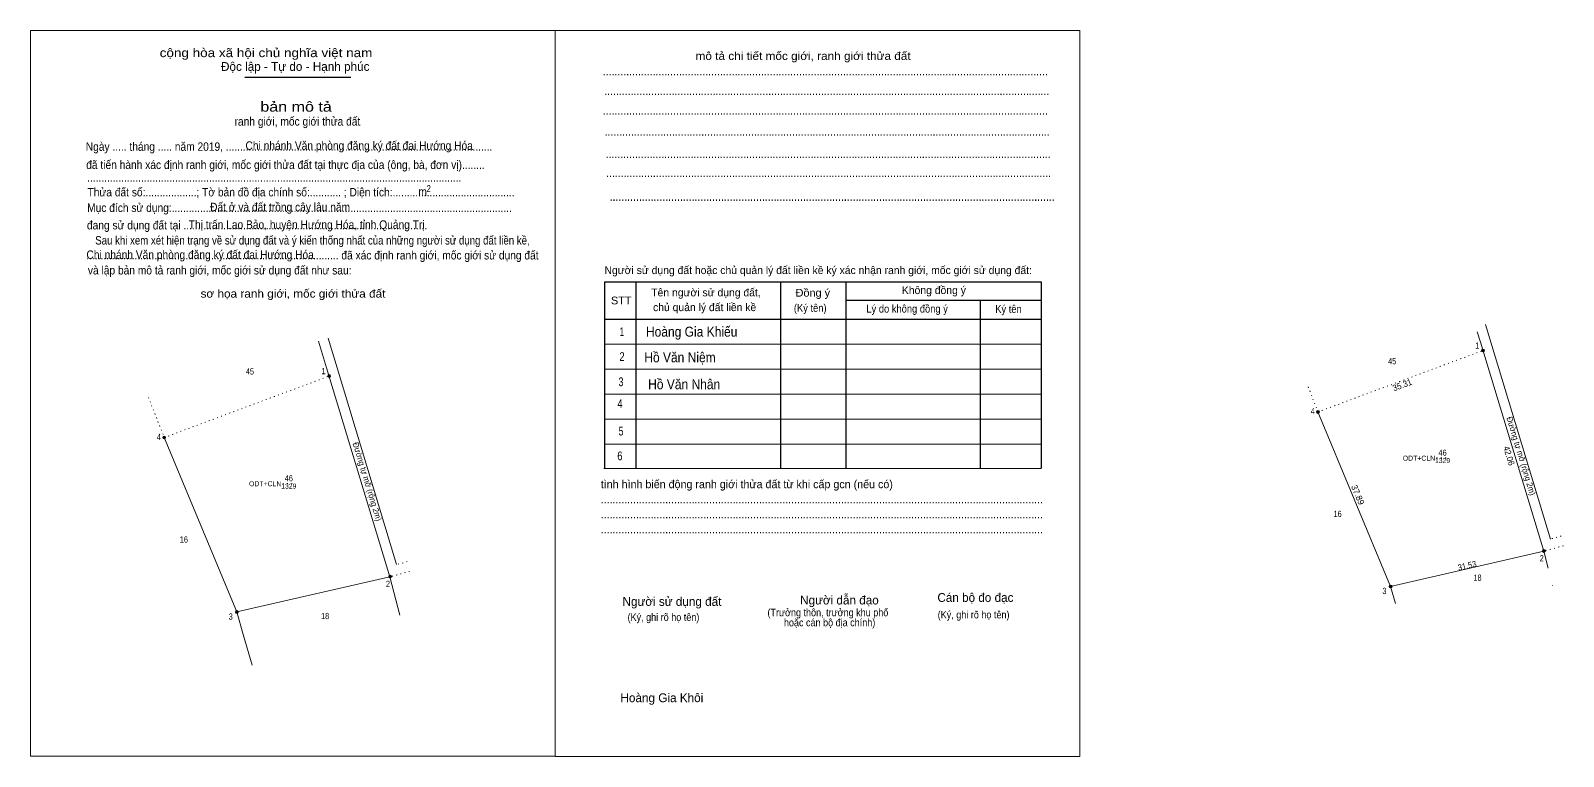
# Model space of a CAD drawing. Header units: metres. Extents: x 534861 to 535906, y 1836371 to 1837212.
# Drawn here: x 535350.6 to 535658, y 1836370.9 to 1836516.3 of the extents above; entities that cross this region are included whole.
import ezdxf
from ezdxf.enums import TextEntityAlignment as Align

# ---------------------------------------------------------------- set-up
doc = ezdxf.new("R2010")
doc.units = ezdxf.units.M
doc.header["$LTSCALE"] = 0.58
doc.linetypes.add('DOTTED', pattern=[1.5, 0.3, -1.2])
for name, color, linetype, lineweight in [('10', 7, 'DOTTED', 13), ('40', 7, 'Continuous', 13), ('63', 7, 'Continuous', 13), ('7', 7, 'Continuous', 25)]:
    doc.layers.add(name, color=color, linetype=linetype, lineweight=lineweight)
doc.layers.add('25', color=7, linetype='Continuous')
doc.layers.add('32', color=7, linetype='Continuous')

msp = doc.modelspace()

# ---------------------------------------------------------------- hatches: boundary and pattern name
at = {"layer": '63'}
for points in [[(535642.1315, 1836452.22, 1), (535641.5485, 1836452.22, 1)], [(535410.7815, 1836447.09, 1), (535410.1985, 1836447.09, 1)], [(535609.0415, 1836439.9, 1), (535608.4585, 1836439.9, 1)], [(535377.6915, 1836434.77, 1), (535377.1085, 1836434.77, 1)], [(535654.3631, 1836412.04, 1), (535653.78, 1836412.04, 1)], [(535423.0131, 1836406.91, 1), (535422.43, 1836406.91, 1)], [(535623.6131, 1836404.91, 1), (535623.03, 1836404.91, 1)], [(535392.2631, 1836399.78, 1), (535391.68, 1836399.78, 1)]]:
    msp.add_hatch(color=256, dxfattribs=at).paths.add_polyline_path(points)

# ---------------------------------------------------------------- linework, layer by layer
at = {"layer": '10'}
for p, q in [((535608.75, 1836439.9), (535641.84, 1836452.22)), ((535377.4, 1836434.77), (535410.49, 1836447.09)), ((535606.8, 1836444.91), (535608.75, 1836439.9)), ((535374.26, 1836442.82), (535377.4, 1836434.77)), ((535632.52, 1836430.67), (535634.93, 1836430.67)), ((535401.17, 1836425.54), (535403.58, 1836425.54)), ((535657.51, 1836415.02), (535655.37, 1836414.42)), ((535657.96, 1836413.06), (535654.03, 1836411.97)), ((535426.61, 1836407.93), (535422.68, 1836406.84)), ((535426.16, 1836409.89), (535424.02, 1836409.29))]:
    msp.add_line(p, q, dxfattribs=at)
at = {"layer": '10', "linetype": 'Continuous'}
msp.add_line((535624.29, 1836401.51), (535623.3, 1836404.92), dxfattribs=at)
for points in [[(535608.75, 1836439.9), (535623.3, 1836404.92), (535654.03, 1836411.97)], [(535377.4, 1836434.77), (535391.95, 1836399.79), (535422.68, 1836406.84)], [(535395.04, 1836389.16), (535393.25, 1836395.31), (535391.95, 1836399.79)]]:
    msp.add_lwpolyline(points, dxfattribs=at)
at = {"layer": '40'}
for p, q in [((535642.34, 1836457.45), (535643.41, 1836453.9)), ((535640.71, 1836455.96), (535641.33, 1836453.9)), ((535641.33, 1836453.9), (535654.03, 1836411.97)), ((535643.41, 1836453.9), (535655.37, 1836414.42)), ((535654.03, 1836411.97), (535654.9, 1836408.59)), ((535422.68, 1836406.84), (535424.65, 1836399.18)), ((535655.8, 1836405.11), (535655.81, 1836405.06))]:
    msp.add_line(p, q, dxfattribs=at)
for points in [[(535408.37, 1836454.09), (535409.98, 1836448.77), (535422.68, 1836406.84)], [(535410.26, 1836454.72), (535412.06, 1836448.77), (535424.02, 1836409.29)]]:
    msp.add_lwpolyline(points, dxfattribs=at)
at = {"layer": '63'}
for centre in [(535641.84, 1836452.22), (535410.49, 1836447.09), (535608.75, 1836439.9), (535377.4, 1836434.77), (535654.0715, 1836412.04), (535422.7215, 1836406.91), (535623.3215, 1836404.91), (535391.9715, 1836399.78)]:
    msp.add_circle(centre, 0.2915, dxfattribs=at)
at = {"layer": '7', "lineweight": 13}
for p, q in [((535350.63, 1836516.34), (535455.82, 1836516.34)), ((535455.82, 1836516.34), (535561.01, 1836516.34)), ((535465.69, 1836453.5), (535553.33, 1836453.5)), ((535465.69, 1836448.48), (535553.33, 1836448.48)), ((535465.69, 1836443.46), (535553.33, 1836443.46)), ((535465.69, 1836438.44), (535553.33, 1836438.44)), ((535465.69, 1836433.43), (535553.33, 1836433.43)), ((535465.54, 1836428.58), (535553.18, 1836428.58))]:
    msp.add_line(p, q, dxfattribs=at)
at = {"layer": '7'}
for p, q in [((535393.57, 1836507.02), (535414.84, 1836507.02)), ((535471.99, 1836465.94), (535471.99, 1836428.58)), ((535501.01, 1836465.79), (535501.01, 1836428.58)), ((535514.1, 1836465.79), (535514.1, 1836428.58)), ((535514.1, 1836462.32), (535553.33, 1836462.32)), ((535541.04, 1836462.32), (535541.04, 1836428.58)), ((535465.69, 1836458.51), (535553.33, 1836458.51))]:
    msp.add_line(p, q, dxfattribs=at)
at = {"layer": '7', "lineweight": 13}
for points in [[(535455.82, 1836516.34), (535455.82, 1836370.86), (535350.63, 1836370.86), (535350.63, 1836516.34)], [(535561.01, 1836516.34), (535561.01, 1836370.85), (535455.82, 1836370.85), (535455.82, 1836516.34)]]:
    msp.add_lwpolyline(points, dxfattribs=at)
msp.add_lwpolyline([(535561.01, 1836516.34), (535561.01, 1836370.85), (535455.82, 1836370.85), (535455.82, 1836516.34)], close=True, dxfattribs=at)
at = {"layer": '7'}
msp.add_lwpolyline([(535553.33, 1836428.58), (535553.33, 1836465.94), (535465.69, 1836465.94), (535465.69, 1836428.58)], dxfattribs=at)

# ---------------------------------------------------------------- texts
at = {"layer": '10'}
for s, width, p in [('ODT+CLN', 0.95, (535629.01, 1836430.13)), ('1329', 0.85, (535633.74, 1836429.65)), ('ODT+CLN', 0.95, (535397.66, 1836425)), ('1329', 0.85, (535402.39, 1836424.52))]:
    msp.add_text(s, height=1, dxfattribs=dict(at, width=width)).set_placement(p, align=Align.CENTER)
at = {"layer": '25', "width": 0.9}
for s, p in [('Chi nhánh Văn phòng đăng ký đất đai Hướng Hóa', (535393.71, 1836492.45)), ('Đất ở và đất trồng cây lâu năm', (535386.61, 1836480.13)), ('Chi nhánh Văn phòng đăng ký đất đai Hướng Hóa', (535361.82, 1836470.58))]:
    msp.add_text(s, height=1.7, dxfattribs=at).set_placement(p)
at = {"layer": '32'}
for s, height, width, p in [('45', 1.25, 0.8, (535623.64, 1836449.45)), ('45', 1.25, 0.8, (535394.6, 1836447.41)), ('46', 1.2, 0.85, (535633.745, 1836431.13)), ('46', 1.2, 0.85, (535402.395, 1836426)), ('16', 1.25, 0.85, (535612.7, 1836418.83)), ('16', 1.25, 0.85, (535381.35, 1836413.7)), ('18', 1.25, 0.8, (535640.75, 1836406.04)), ('18', 1.25, 0.8, (535409.67, 1836398.36))]:
    msp.add_text(s, height=height, dxfattribs=dict(at, width=width)).set_placement(p, align=Align.CENTER)
at = {"layer": '32', "width": 0.95}
for p in [(535648.9048, 1836430.8938), (535417.5548, 1836425.7638)]:
    msp.add_text('Đường tự mỡ (rộng 2m)', height=1.2, rotation=286.843, dxfattribs=at).set_placement(p, align=Align.CENTER)
at = {"layer": '63', "width": 0.9}
for s, p in [('Hoàng Gia Khiếu', (535483.175, 1836454.99)), ('Hồ Văn Niệm', (535480.83, 1836449.85)), ('Hồ Văn Nhân', (535481.675, 1836444.45))]:
    msp.add_text(s, height=2, dxfattribs=at).set_placement(p, align=Align.CENTER)
at = {"layer": '63'}
for s, width, p in [(' 1', 0.75, (535641.12, 1836452.6)), (' 1', 0.75, (535409.77, 1836447.47)), (' 4', 0.85, (535608.11, 1836439.41)), (' 4', 0.85, (535376.76, 1836434.28)), (' 2', 0.85, (535654.03, 1836409.94)), (' 2', 0.85, (535422.68, 1836404.81)), (' 3', 0.8, (535622.5, 1836403.38)), (' 3', 0.8, (535391.15, 1836398.25))]:
    msp.add_text(s, height=1.25, dxfattribs=dict(at, width=width)).set_placement(p, align=Align.RIGHT)
for s, rotation, width, p in [('35.31', 20.421, 0.95, (535625.8619, 1836444.7195)), ('42.06', 286.849, 0.95, (535646.4696, 1836430.9362)), ('31.53', 12.921, 0.9, (535638.8052, 1836408.4702))]:
    msp.add_text(s, height=1.25, rotation=rotation, dxfattribs=dict(at, width=width)).set_placement(p, align=Align.CENTER)
msp.add_text('37.89', height=1.25, rotation=292.585, dxfattribs=at).set_placement((535616.1745, 1836423.04), align=Align.CENTER)
at = {"layer": '7'}
for s, height, width, p in [('cộng hòa xã hội chủ nghĩa việt nam', 1.756, 1.15, (535376.51, 1836511.03)), ('........................................................................................................................................................', 1.756, 0.9, (535465.35, 1836507.37)), ('........................................................................................................................................................', 1.756, 0.9, (535465.64, 1836503.41)), ('........................................................................................................................................................', 1.756, 0.9, (535465.35, 1836499.52)), ('Ngày ..... tháng ..... năm 2019, ..............................................................................................', 1.7, 0.9, (535361.68, 1836492.25)), ('........................................................................................................................................................', 1.756, 0.9, (535465.71, 1836495.27)), (' đã tiến hành xác định ranh giới, mốc giới thửa đất tại thực địa của (ông, bà, đơn vị)........', 1.7, 0.9, (535361.2, 1836488.61)), ('........................................................................................................................................................', 1.756, 0.9, (535465.92, 1836490.82)), ('Thửa đất số:..................; Tờ bản đồ địa chính số:........... ; Diện tích:...........................................', 1.7, 0.9, (535362.04, 1836483.11)), ('....................................................................................................................................', 1.7, 0.9, (535361.96, 1836486.04)), ('   m', 1.7, 0.9, (535426.67, 1836483.21)), ('2', 1.377, 0.8, (535430.03, 1836483.99)), ('........................................................................................................................................................', 1.756, 0.9, (535466, 1836487)), ('Mục đích sử dụng:........................................................................................................................', 1.7, 0.9, (535361.96, 1836479.99)), ('........................................................................................................................................................', 1.756, 0.9, (535466.72, 1836482.22)), ('đang sử dụng đất tại ......................................................................................', 1.7, 0.9, (535361.92, 1836476.49)), ('Thị trấn Lao Bảo, huyện Hướng Hóa, tỉnh Quảng Trị', 1.7, 0.9, (535382.33, 1836476.61)), ('Sau khi xem xét hiện trạng về sử dụng đất và ý kiến thống nhất của những người sử dụng đất liền kề,', 1.7, 0.85, (535363.58, 1836473.46)), ('......................................................................................... đã xác định ranh giới, mốc giới sử dụng đất', 1.7, 0.9, (535361.78, 1836470.47)), (' và lập bản mô tả ranh giới, mốc giới sử dụng đất như sau:', 1.7, 0.9, (535361.54, 1836467.46)), ('STT', 1.555, 1.05, (535466.99, 1836461.47)), ('Đồng ý', 1.555, 1.05, (535504.01, 1836463.02)), ('(Ký tên)', 1.555, 0.9, (535503.67, 1836459.97)), ('Lý do không đồng ý', 1.555, 0.9, (535518.21, 1836459.82)), ('Ký tên', 1.555, 0.9, (535544.05, 1836459.76)), ('.......................................................................................................................................................', 1.756, 0.9, (535464.95, 1836421.6)), ('.......................................................................................................................................................', 1.756, 0.9, (535464.95, 1836418.59)), ('.......................................................................................................................................................', 1.756, 0.9, (535464.95, 1836415.58)), ('(Ký, ghi rõ họ tên)', 1.505, 0.9, (535470.32, 1836398)), ('(Ký, ghi rõ họ tên)', 1.505, 0.9, (535532.51, 1836398.5))]:
    msp.add_text(s, height=height, dxfattribs=dict(at, width=width)).set_placement(p)
for s, height, width, p in [('mô tả chi tiết mốc giới, ranh giới thửa đất', 1.605, 1.1, (535505.52, 1836510.47)), ('bản mô tả', 2.007, 1.2, (535403.85, 1836500.1)), ('ranh giới, mốc giới thửa đất', 1.7, 0.9, (535404.12, 1836497.3)), ('sơ họa ranh giới, mốc giới thửa đất', 1.605, 1.1, (535403.235, 1836462.82)), ('1', 1.756, 0.7, (535469.195, 1836455.12)), ('2', 1.756, 0.8, (535469.205, 1836450.11)), ('3', 1.756, 0.75, (535469.005, 1836445.07)), ('4', 1.756, 0.8, (535468.81, 1836440.69)), ('5', 1.756, 0.75, (535469.015, 1836435.18)), ('6', 1.756, 0.8, (535468.785, 1836430.21)), ('(Trưởng thôn, trưởng khu phố', 1.505, 0.9, (535510.49, 1836398.94)), ('hoặc cán bộ địa chính)', 1.505, 0.9, (535510.83, 1836396.93))]:
    msp.add_text(s, height=height, dxfattribs=dict(at, width=width)).set_placement(p, align=Align.CENTER)
for s, height, p in [('Độc lập - Tự do - Hạnh phúc', 1.756, (535388.8, 1836508.28)), ('Người sử dụng đất hoặc chủ quản lý đất liền kề ký xác nhận ranh giới, mốc giới sử dụng đất:', 1.555, (535465.69, 1836467.54)), ('Tên người sử dụng đất,', 1.555, (535475.07, 1836463.07)), ('Không đồng ý', 1.555, (535525.33, 1836463.53)), ('chủ quản lý đất liền kề', 1.555, (535475.43, 1836460.11)), ('tình hình biến động ranh giới thửa đất từ khi cấp gcn (nếu có)', 1.605, (535464.95, 1836424.61)), ('Người sử dụng đất', 1.756, (535469.31, 1836401.02)), ('Người dẫn đạo', 1.755, (535504.92, 1836401.3)), ('Cán bộ đo đạc', 1.752, (535532.45, 1836401.82)), ('Hoàng Gia Khôi', 1.76, (535468.89, 1836381.71))]:
    msp.add_text(s, height=height, dxfattribs=at).set_placement(p)

doc.saveas('drawing.dxf')
